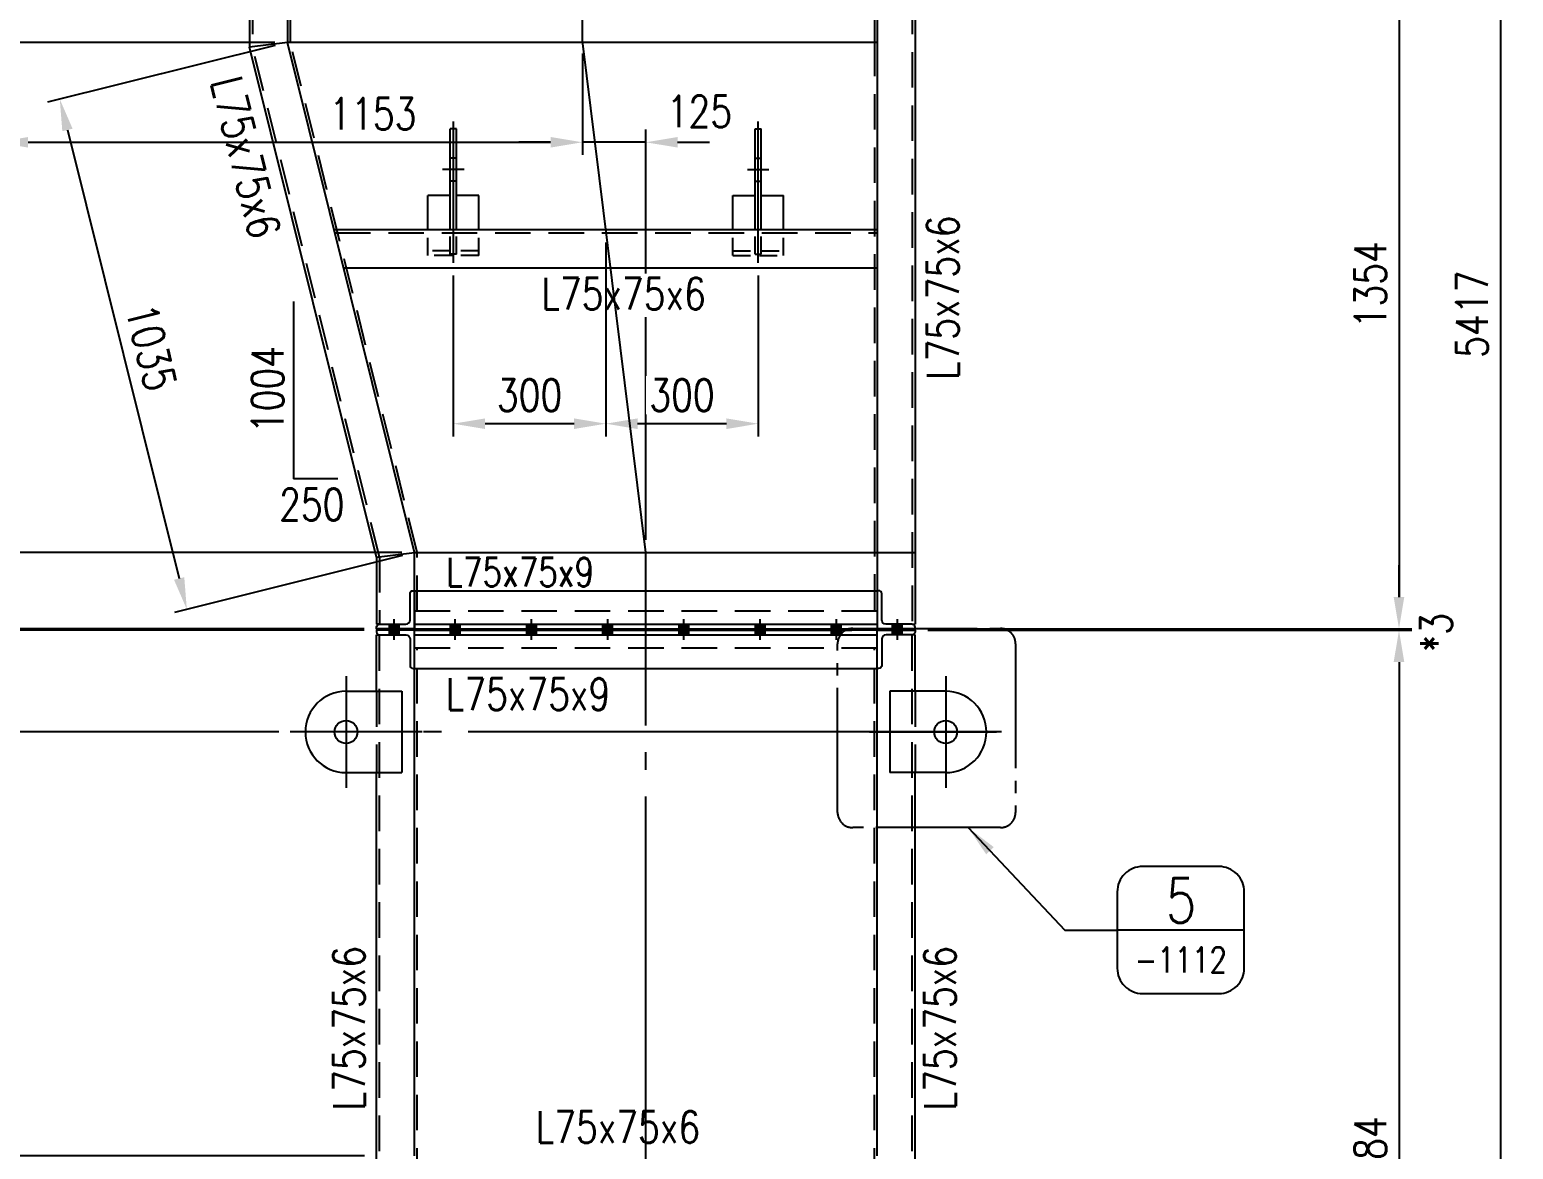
# Model space of a CAD drawing. Header units: millimetres. Extents: x 0 to 134087, y -49114 to 20834.
# Drawn here: x 5369 to 8289, y -40014 to -37811 of the extents above; entities that cross this region are included whole.
import ezdxf
from ezdxf.enums import TextEntityAlignment as Align

# ---------------------------------------------------------------- set-up
doc = ezdxf.new("R2010")
doc.units = ezdxf.units.MM
doc.header["$LTSCALE"] = 35
for name, pattern in [('JNK-CENTER', [34, 30, -1.5, 1, -1.5]), ('JNK-HIDDEN', [3, 2, -1]), ('PH2', [15, 10, -1, 1, -1, 1, -1])]:
    doc.linetypes.add(name, pattern=pattern)
for name, color, linetype in [('CEN-R', 1, 'JNK-CENTER'), ('CON-G', 3, 'Continuous'), ('CON-W', 7, 'Continuous'), ('CON-Y', 2, 'Continuous'), ('det', 2, 'PH2'), ('Dim-W', 7, 'Continuous'), ('HID-Y', 2, 'JNK-HIDDEN'), ('STL-OBJT', 7, 'Continuous'), ('TXTD-Y', 2, 'Continuous'), ('TXTN-G', 3, 'Continuous')]:
    doc.layers.add(name, color=color, linetype=linetype)
doc.styles.add('SIMPLEX', font='simplex.shx', dxfattribs={"width": 0.8})
doc.dimstyles.new('DIM25', dxfattribs={"dimscale": 25, "dimtxt": 2.5, "dimasz": 2.5, "dimexe": 1, "dimexo": 1, "dimgap": 1, "dimtad": 1, "dimdec": 1, "dimdsep": 46, "dimtxsty": 'SIMPLEX', "dimcen": 0, "dimclrt": 2, "dimazin": 2, "dimtfac": 1, "dimtdec": 1, "dimtix": 1, "dimtmove": 2, "dimatfit": 0, "dimfxl": 0.18, "dimtolj": 1, "dimtzin": 0, "dimarcsym": 0})

# ---------------------------------------------------------------- blocks, each defined once
blk = doc.blocks.new('*D2052')
at = {"layer": 'DEFPOINTS', "color": 0, "transparency": 16777216}
for p in [(5801.9, -37635.6), (4177.1, -37835.6), (5876.9, -37835.6)]:
    blk.add_point(p, dxfattribs=at)
at = {"layer": 'Dim-W', "color": 0, "lineweight": -2, "transparency": 16777216}
for p, q in [((5776.9, -37635.6), (4152.1, -37635.6)), ((4177.1, -37698.1), (4177.1, -37773.1)), ((5851.9, -37835.6), (4152.1, -37835.6))]:
    blk.add_line(p, q, dxfattribs=at)
at = {"layer": 'Dim-W', "color": 0, "transparency": 16777216}
for points in [[(4166.7, -37698.1), (4187.5, -37698.1), (4177.1, -37635.6)], [(4166.7, -37773.1), (4187.5, -37773.1), (4177.1, -37835.6)]]:
    blk.add_solid(points, dxfattribs=at)
at = {"layer": 'Dim-W', "color": 2, "transparency": 16777216, "insert": (4120.9, -37735.6), "char_height": 62.5, "attachment_point": 5, "rotation": 90, "style": 'SIMPLEX', "bg_fill": 3, "box_fill_scale": 1.1, "bg_fill_color": 256, "bg_fill_true_color": 13158600, "bg_fill_transparency": 0}
blk.add_mtext('\\A1;200', dxfattribs=at)
blk = doc.blocks.new('*D2053')
at = {"layer": 'DEFPOINTS', "color": 0, "transparency": 16777216}
for p in [(5876.9, -37835.6), (4177.1, -38839.6), (6126.9, -38839.6)]:
    blk.add_point(p, dxfattribs=at)
at = {"layer": 'Dim-W', "color": 0, "lineweight": -2, "transparency": 16777216}
for p, q in [((5851.9, -37835.6), (4152.1, -37835.6)), ((4177.1, -37898.1), (4177.1, -38777.1)), ((6101.9, -38839.6), (4152.1, -38839.6))]:
    blk.add_line(p, q, dxfattribs=at)
at = {"layer": 'Dim-W', "color": 0, "transparency": 16777216}
for points in [[(4166.7, -37898.1), (4187.5, -37898.1), (4177.1, -37835.6)], [(4166.7, -38777.1), (4187.5, -38777.1), (4177.1, -38839.6)]]:
    blk.add_solid(points, dxfattribs=at)
at = {"layer": 'Dim-W', "color": 2, "transparency": 16777216, "insert": (4120.9, -38337.6), "char_height": 62.5, "attachment_point": 5, "rotation": 90, "style": 'SIMPLEX', "bg_fill": 3, "box_fill_scale": 1.1, "bg_fill_color": 256, "bg_fill_true_color": 13158600, "bg_fill_transparency": 0}
blk.add_mtext('\\A1;1004', dxfattribs=at)
blk = doc.blocks.new('*D2058')
at = {"layer": 'DEFPOINTS', "color": 0, "transparency": 16777216}
for p in [(6124.1, -35659.6), (7126.9, -41076.6), (8263.9, -41076.6)]:
    blk.add_point(p, dxfattribs=at)
at = {"layer": 'Dim-W', "color": 0, "lineweight": -2, "transparency": 16777216}
for p, q in [((6149.1, -35659.6), (8288.9, -35659.6)), ((8263.9, -35722.1), (8263.9, -41014.1)), ((7151.9, -41076.6), (8288.9, -41076.6))]:
    blk.add_line(p, q, dxfattribs=at)
at = {"layer": 'Dim-W', "color": 0, "transparency": 16777216}
for points in [[(8253.4, -35722.1), (8274.3, -35722.1), (8263.9, -35659.6)], [(8253.4, -41014.1), (8274.3, -41014.1), (8263.9, -41076.6)]]:
    blk.add_solid(points, dxfattribs=at)
at = {"layer": 'Dim-W', "color": 2, "transparency": 16777216, "insert": (8207.6, -38370.6), "char_height": 62.5, "attachment_point": 5, "rotation": 90, "style": 'SIMPLEX', "bg_fill": 3, "box_fill_scale": 1.1, "bg_fill_color": 256, "bg_fill_true_color": 13158600, "bg_fill_transparency": 0}
blk.add_mtext('\\A1;5417', dxfattribs=at)
blk = doc.blocks.new('*D2059')
at = {"layer": 'DEFPOINTS', "color": 0, "transparency": 16777216}
for p in [(5876.9, -37835.6), (6126.9, -38839.6), (5678.6, -38951.3)]:
    blk.add_point(p, dxfattribs=at)
at = {"layer": 'Dim-W', "color": 0, "lineweight": -2, "transparency": 16777216}
for p, q in [((5852.7, -37841.7), (5404.3, -37953.3)), ((5443.7, -38007.9), (5663.5, -38890.6)), ((6102.7, -38845.7), (5654.3, -38957.3))]:
    blk.add_line(p, q, dxfattribs=at)
at = {"layer": 'Dim-W', "color": 0, "transparency": 16777216}
for points in [[(5453.8, -38005.4), (5433.6, -38010.4), (5428.6, -37947.3)], [(5673.6, -38888.1), (5653.4, -38893.1), (5678.6, -38951.3)]]:
    blk.add_solid(points, dxfattribs=at)
at = {"layer": 'Dim-W', "color": 2, "transparency": 16777216, "insert": (5608.2, -38435.7), "char_height": 62.5, "attachment_point": 5, "rotation": 283.9825, "style": 'SIMPLEX', "bg_fill": 3, "box_fill_scale": 1.1, "bg_fill_color": 256, "bg_fill_true_color": 13158600, "bg_fill_transparency": 0}
blk.add_mtext('\\A1;1035', dxfattribs=at)
blk = doc.blocks.new('*D2111')
at = {"layer": 'DEFPOINTS', "color": 0, "transparency": 16777216}
for p in [(6456.9, -37832.6), (6456.9, -38032.2), (6581.9, -38839.6)]:
    blk.add_point(p, dxfattribs=at)
at = {"layer": 'Dim-W', "color": 0, "lineweight": -2, "transparency": 16777216}
for p, q in [((6456.9, -37857.6), (6456.9, -38057.2)), ((6581.9, -38290.6), (6581.9, -38007.2)), ((6394.4, -38032.2), (6331.9, -38032.2)), ((6581.9, -38032.2), (6456.9, -38032.2)), ((6644.4, -38032.2), (6706.9, -38032.2)), ((6581.9, -38814.6), (6581.9, -38376.2))]:
    blk.add_line(p, q, dxfattribs=at)
at = {"layer": 'Dim-W', "color": 0, "transparency": 16777216}
blk.add_solid([(6394.4, -38021.8), (6394.4, -38042.6), (6456.9, -38032.2)], dxfattribs=at)
at = {"layer": 'Dim-W', "color": 2, "transparency": 16777216, "insert": (6687.3, -37971.5), "char_height": 62.5, "attachment_point": 5, "style": 'SIMPLEX', "bg_fill": 3, "box_fill_scale": 1.1, "bg_fill_color": 256, "bg_fill_true_color": 13158600, "bg_fill_transparency": 0}
blk.add_mtext('\\A1;125', dxfattribs=at)
at = {"layer": 'Dim-W', "color": 0, "transparency": 16777216}
blk.add_solid([(6644.4, -38021.8), (6644.4, -38042.6), (6581.9, -38032.2)], dxfattribs=at)
blk = doc.blocks.new('_DotSmall')
at = {"color": 0, "linetype": 'ByBlock', "const_width": 0.5}
blk.add_lwpolyline([(-0.0625, 0, 1), (0.0625, 0, 1)], format="xyb", close=True, dxfattribs=at)
blk = doc.blocks.new('*D2067')
at = {"layer": 'DEFPOINTS', "color": 0, "transparency": 16777216}
for p in [(4177.1, -38839.6), (4177.1, -38989.6), (6052.7, -38989.6)]:
    blk.add_point(p, dxfattribs=at)
at = {"layer": 'Dim-W', "color": 0, "lineweight": -2, "transparency": 16777216}
for p, q in [((4177.1, -38839.6), (4177.1, -38989.6)), ((6027.7, -38989.6), (4152.1, -38989.6))]:
    blk.add_line(p, q, dxfattribs=at)
at = {"layer": 'Dim-W', "color": 0, "lineweight": -2, "transparency": 16777216, "xscale": 62.5, "yscale": 62.5, "zscale": 62.5, "rotation": 270}
blk.add_blockref('_DotSmall', (4177.1, -38989.6), dxfattribs=at)
at = {"layer": 'Dim-W', "color": 2, "transparency": 16777216, "insert": (4120.9, -38914.6), "char_height": 62.5, "attachment_point": 5, "rotation": 90, "style": 'SIMPLEX'}
blk.add_mtext('\\A1;150', dxfattribs=at)
blk = doc.blocks.new('_None')
blk = doc.blocks.new('*D2068')
at = {"layer": 'DEFPOINTS', "color": 0, "transparency": 16777216}
for p in [(6052.7, -38992.6), (3977.1, -41076.6), (6041.8, -41076.6)]:
    blk.add_point(p, dxfattribs=at)
at = {"layer": 'Dim-W', "color": 0, "lineweight": -2, "transparency": 16777216}
for p, q in [((6027.7, -38992.6), (3952.1, -38992.6)), ((3977.1, -39055.1), (3977.1, -41014.1)), ((6016.8, -41076.6), (3952.1, -41076.6))]:
    blk.add_line(p, q, dxfattribs=at)
at = {"layer": 'Dim-W', "color": 0, "transparency": 16777216}
for points in [[(3966.7, -39055.1), (3987.5, -39055.1), (3977.1, -38992.6)], [(3966.7, -41014.1), (3987.5, -41014.1), (3977.1, -41076.6)]]:
    blk.add_solid(points, dxfattribs=at)
at = {"layer": 'Dim-W', "color": 2, "transparency": 16777216, "insert": (3920.9, -40034.6), "char_height": 62.5, "attachment_point": 5, "rotation": 90, "style": 'SIMPLEX', "bg_fill": 3, "box_fill_scale": 1.1, "bg_fill_color": 256, "bg_fill_true_color": 13158600, "bg_fill_transparency": 0}
blk.add_mtext('\\A1;2084', dxfattribs=at)
blk = doc.blocks.new('*D2069')
at = {"layer": 'DEFPOINTS', "color": 0, "transparency": 16777216}
for p in [(6052.7, -38992.6), (4177.1, -40026.6), (6053.5, -40026.6)]:
    blk.add_point(p, dxfattribs=at)
at = {"layer": 'Dim-W', "color": 0, "lineweight": -2, "transparency": 16777216}
for p, q in [((6027.7, -38992.6), (4152.1, -38992.6)), ((4177.1, -39055.1), (4177.1, -39964.1)), ((6028.5, -40026.6), (4152.1, -40026.6))]:
    blk.add_line(p, q, dxfattribs=at)
at = {"layer": 'Dim-W', "color": 0, "transparency": 16777216}
for points in [[(4166.7, -39055.1), (4187.5, -39055.1), (4177.1, -38992.6)], [(4166.7, -39964.1), (4187.5, -39964.1), (4177.1, -40026.6)]]:
    blk.add_solid(points, dxfattribs=at)
at = {"layer": 'Dim-W', "color": 2, "transparency": 16777216, "insert": (4120.9, -39509.6), "char_height": 62.5, "attachment_point": 5, "rotation": 90, "style": 'SIMPLEX', "bg_fill": 3, "box_fill_scale": 1.1, "bg_fill_color": 256, "bg_fill_true_color": 13158600, "bg_fill_transparency": 0}
blk.add_mtext('\\A1;1034', dxfattribs=at)
blk = doc.blocks.new('det-tag')
at = {"layer": 'CON-Y'}
blk.add_line((5, 0), (-5, 0), dxfattribs=at)
blk.add_lwpolyline([(-3, -5), (3, -5, 0.414214), (5, -3), (5, 3, 0.414214), (3, 5), (-3, 5, 0.414214), (-5, 3), (-5, -3, 0.414214)], format="xyb", close=True, dxfattribs=at)
at = {"layer": 'CON-G', "style": 'SIMPLEX', "width": 0.8}
blk.add_attdef('TAG', text='', height=3.5, dxfattribs=at).set_placement((0.02, 0.58), align=Align.CENTER)
at = {"layer": 'CON-Y', "style": 'SIMPLEX', "width": 0.8}
blk.add_attdef('-8888', text='', height=2, dxfattribs=at).set_placement((0, -3.34), align=Align.CENTER)
blk = doc.blocks.new('*D2073')
at = {"layer": 'DEFPOINTS', "color": 0, "transparency": 16777216}
for p in [(7111.9, -37635.6), (7111.9, -38989.6), (8063.9, -38989.6)]:
    blk.add_point(p, dxfattribs=at)
at = {"layer": 'Dim-W', "color": 0, "lineweight": -2, "transparency": 16777216}
for p, q in [((7136.9, -37635.6), (8088.9, -37635.6)), ((8063.9, -37698.1), (8063.9, -38927.1)), ((7136.9, -38989.6), (8088.9, -38989.6))]:
    blk.add_line(p, q, dxfattribs=at)
at = {"layer": 'Dim-W', "color": 0, "transparency": 16777216}
for points in [[(8053.4, -37698.1), (8074.3, -37698.1), (8063.9, -37635.6)], [(8053.4, -38927.1), (8074.3, -38927.1), (8063.9, -38989.6)]]:
    blk.add_solid(points, dxfattribs=at)
at = {"layer": 'Dim-W', "color": 2, "transparency": 16777216, "insert": (8007.6, -38312.6), "char_height": 62.5, "attachment_point": 5, "rotation": 90, "style": 'SIMPLEX', "bg_fill": 3, "box_fill_scale": 1.1, "bg_fill_color": 256, "bg_fill_true_color": 13158600, "bg_fill_transparency": 0}
blk.add_mtext('\\A1;1354', dxfattribs=at)
blk = doc.blocks.new('*D2074')
at = {"layer": 'DEFPOINTS', "color": 0, "transparency": 16777216}
for p in [(7111.9, -38992.6), (7126.9, -41076.6), (8063.9, -41076.6)]:
    blk.add_point(p, dxfattribs=at)
at = {"layer": 'Dim-W', "color": 0, "lineweight": -2, "transparency": 16777216}
for p, q in [((7136.9, -38992.6), (8088.9, -38992.6)), ((8063.9, -39055.1), (8063.9, -41014.1)), ((7151.9, -41076.6), (8088.9, -41076.6))]:
    blk.add_line(p, q, dxfattribs=at)
at = {"layer": 'Dim-W', "color": 0, "transparency": 16777216}
for points in [[(8053.4, -39055.1), (8074.3, -39055.1), (8063.9, -38992.6)], [(8053.4, -41014.1), (8074.3, -41014.1), (8063.9, -41076.6)]]:
    blk.add_solid(points, dxfattribs=at)
at = {"layer": 'Dim-W', "color": 2, "transparency": 16777216, "insert": (8007.6, -40034.6), "char_height": 62.5, "attachment_point": 5, "rotation": 90, "style": 'SIMPLEX', "bg_fill": 3, "box_fill_scale": 1.1, "bg_fill_color": 256, "bg_fill_true_color": 13158600, "bg_fill_transparency": 0}
blk.add_mtext('\\A1;2084', dxfattribs=at)
blk = doc.blocks.new('*D2075')
at = {"layer": 'DEFPOINTS', "color": 0, "transparency": 16777216}
for p in [(8063.9, -38989.6), (8063.9, -38992.6), (8063.9, -38992.6)]:
    blk.add_point(p, dxfattribs=at)
at = {"layer": 'Dim-W', "color": 0, "lineweight": -2, "transparency": 16777216}
for p, q in [((8063.9, -38927.1), (8063.9, -38864.6)), ((8063.9, -38989.6), (8063.9, -38992.6)), ((8063.9, -39055.1), (8063.9, -39117.6))]:
    blk.add_line(p, q, dxfattribs=at)
at = {"layer": 'Dim-W', "color": 0, "transparency": 16777216}
for points in [[(8053.4, -38927.1), (8074.3, -38927.1), (8063.9, -38989.6)], [(8053.4, -39055.1), (8074.3, -39055.1), (8063.9, -38992.6)]]:
    blk.add_solid(points, dxfattribs=at)
at = {"layer": 'Dim-W', "color": 2, "transparency": 16777216, "insert": (8137.1, -38997.1), "char_height": 62.5, "attachment_point": 5, "rotation": 90, "style": 'SIMPLEX', "bg_fill": 3, "box_fill_scale": 1.1, "bg_fill_color": 256, "bg_fill_true_color": 13158600, "bg_fill_transparency": 0}
blk.add_mtext('\\A1;*3', dxfattribs=at)
blk = doc.blocks.new('*D2076')
at = {"layer": 'DEFPOINTS', "color": 0, "transparency": 16777216}
for p in [(5801.9, -37635.6), (3977.1, -38989.6), (6051.9, -38989.6)]:
    blk.add_point(p, dxfattribs=at)
at = {"layer": 'Dim-W', "color": 0, "lineweight": -2, "transparency": 16777216}
for p, q in [((5776.9, -37635.6), (3952.1, -37635.6)), ((3977.1, -37698.1), (3977.1, -38927.1)), ((6026.9, -38989.6), (3952.1, -38989.6))]:
    blk.add_line(p, q, dxfattribs=at)
at = {"layer": 'Dim-W', "color": 0, "transparency": 16777216}
for points in [[(3966.7, -37698.1), (3987.5, -37698.1), (3977.1, -37635.6)], [(3966.7, -38927.1), (3987.5, -38927.1), (3977.1, -38989.6)]]:
    blk.add_solid(points, dxfattribs=at)
at = {"layer": 'Dim-W', "color": 2, "transparency": 16777216, "insert": (3920.9, -38312.6), "char_height": 62.5, "attachment_point": 5, "rotation": 90, "style": 'SIMPLEX', "bg_fill": 3, "box_fill_scale": 1.1, "bg_fill_color": 256, "bg_fill_true_color": 13158600, "bg_fill_transparency": 0}
blk.add_mtext('\\A1;1354', dxfattribs=at)
blk = doc.blocks.new('*D2077')
at = {"layer": 'DEFPOINTS', "color": 0, "transparency": 16777216}
for p in [(5759.5, -38992.6), (4377.1, -39192.6), (5884.8, -39192.6)]:
    blk.add_point(p, dxfattribs=at)
at = {"layer": 'Dim-W', "color": 0, "lineweight": -2, "transparency": 16777216}
for p, q in [((5734.5, -38992.6), (4352.1, -38992.6)), ((4377.1, -39055.1), (4377.1, -39130.1)), ((5859.8, -39192.6), (4352.1, -39192.6))]:
    blk.add_line(p, q, dxfattribs=at)
at = {"layer": 'Dim-W', "color": 0, "transparency": 16777216}
for points in [[(4366.7, -39055.1), (4387.5, -39055.1), (4377.1, -38992.6)], [(4366.7, -39130.1), (4387.5, -39130.1), (4377.1, -39192.6)]]:
    blk.add_solid(points, dxfattribs=at)
at = {"layer": 'Dim-W', "color": 2, "transparency": 16777216, "insert": (4320.9, -39092.6), "char_height": 62.5, "attachment_point": 5, "rotation": 90, "style": 'SIMPLEX', "bg_fill": 3, "box_fill_scale": 1.1, "bg_fill_color": 256, "bg_fill_true_color": 13158600, "bg_fill_transparency": 0}
blk.add_mtext('\\A1;200', dxfattribs=at)
blk = doc.blocks.new('A$C103F429F')
at = {"layer": 'CEN-R'}
for p, q in [((50, 0), (50, 278.5)), ((29, 183.5), (71, 183.5))]:
    blk.add_line(p, q, dxfattribs=at)
at = {"layer": 'CON-G'}
for p, q in [((44, 66.5), (44, 263.5)), ((44, 263.5), (56, 263.5)), ((56, 66.5), (56, 263.5)), ((0, 132.8), (44, 132.8)), ((0, 66.5), (0, 132.8)), ((56, 132.8), (100, 132.8)), ((100, 66.5), (100, 132.8))]:
    blk.add_line(p, q, dxfattribs=at)
at = {"layer": 'HID-Y'}
for p, q in [((44, 206), (56, 206)), ((44, 161), (56, 161)), ((44, 17.2), (56, 17.2))]:
    blk.add_line(p, q, dxfattribs=at)
at = {"layer": 'HID-Y', "ltscale": 0.5}
for p, q in [((0, 14.4), (0, 66.5)), ((44, 17.2), (44, 66.5)), ((56, 17.2), (56, 66.5)), ((100, 14.4), (100, 66.5)), ((0, 23.6), (44, 23.6)), ((0, 14.4), (100, 14.4)), ((56, 23.6), (100, 23.6))]:
    blk.add_line(p, q, dxfattribs=at)
blk = doc.blocks.new('*D2080')
at = {"layer": 'DEFPOINTS', "color": 0, "transparency": 16777216}
for p in [(6503, -38204.1), (6803, -38269.5), (6503, -38586)]:
    blk.add_point(p, dxfattribs=at)
at = {"layer": 'Dim-W', "color": 0, "lineweight": -2, "transparency": 16777216}
for p, q in [((6503, -38229.1), (6503, -38611)), ((6803, -38294.5), (6803, -38611)), ((6740.5, -38586), (6565.5, -38586))]:
    blk.add_line(p, q, dxfattribs=at)
at = {"layer": 'Dim-W', "color": 0, "transparency": 16777216}
for points in [[(6565.5, -38575.6), (6565.5, -38596.5), (6503, -38586)], [(6740.5, -38575.6), (6740.5, -38596.5), (6803, -38586)]]:
    blk.add_solid(points, dxfattribs=at)
at = {"layer": 'Dim-W', "color": 2, "transparency": 16777216, "insert": (6653, -38529.8), "char_height": 62.5, "attachment_point": 5, "style": 'SIMPLEX', "bg_fill": 3, "box_fill_scale": 1.1, "bg_fill_color": 256, "bg_fill_true_color": 13158600, "bg_fill_transparency": 0}
blk.add_mtext('\\A1;300', dxfattribs=at)
blk = doc.blocks.new('*D2081')
at = {"layer": 'DEFPOINTS', "color": 0, "transparency": 16777216}
for p in [(6203, -38269.5), (6203, -38586), (6503, -38586)]:
    blk.add_point(p, dxfattribs=at)
at = {"layer": 'Dim-W', "color": 0, "lineweight": -2, "transparency": 16777216}
for p, q in [((6203, -38294.5), (6203, -38611)), ((6440.5, -38586), (6265.5, -38586))]:
    blk.add_line(p, q, dxfattribs=at)
at = {"layer": 'Dim-W', "color": 0, "transparency": 16777216}
for points in [[(6265.5, -38575.6), (6265.5, -38596.5), (6203, -38586)], [(6440.5, -38575.6), (6440.5, -38596.5), (6503, -38586)]]:
    blk.add_solid(points, dxfattribs=at)
at = {"layer": 'Dim-W', "color": 2, "transparency": 16777216, "insert": (6353, -38529.8), "char_height": 62.5, "attachment_point": 5, "style": 'SIMPLEX', "bg_fill": 3, "box_fill_scale": 1.1, "bg_fill_color": 256, "bg_fill_true_color": 13158600, "bg_fill_transparency": 0}
blk.add_mtext('\\A1;300', dxfattribs=at)
blk = doc.blocks.new('*D2087')
at = {"layer": 'DEFPOINTS', "color": 0, "transparency": 16777216}
for p in [(5303.9, -37557.3), (6456.9, -38032.2), (6456.9, -38032.2)]:
    blk.add_point(p, dxfattribs=at)
at = {"layer": 'Dim-W', "color": 0, "lineweight": -2, "transparency": 16777216}
for p, q in [((5303.9, -37582.3), (5303.9, -38057.2)), ((5366.4, -38032.2), (6394.4, -38032.2))]:
    blk.add_line(p, q, dxfattribs=at)
at = {"layer": 'Dim-W', "color": 0, "transparency": 16777216}
for points in [[(5366.4, -38021.8), (5366.4, -38042.6), (5303.9, -38032.2)], [(6394.4, -38021.8), (6394.4, -38042.6), (6456.9, -38032.2)]]:
    blk.add_solid(points, dxfattribs=at)
at = {"layer": 'Dim-W', "color": 2, "transparency": 16777216, "insert": (6044.7, -37976), "char_height": 62.5, "attachment_point": 5, "style": 'SIMPLEX', "bg_fill": 3, "box_fill_scale": 1.1, "bg_fill_color": 256, "bg_fill_true_color": 13158600, "bg_fill_transparency": 0}
blk.add_mtext('\\A1;1153', dxfattribs=at)

msp = doc.modelspace()

# ---------------------------------------------------------------- hatches: boundary and pattern name
at = {"layer": 'CON-W'}
h = msp.add_hatch(color=256, dxfattribs=at)
h.paths.add_polyline_path([(6096.4353, -38980.6369), (6077.4353, -38980.6369), (6077.4353, -38989.6369), (6096.4353, -38989.6369)])
h.paths.add_polyline_path([(6096.4353, -38992.6369), (6077.4353, -38992.6369), (6077.4353, -39001.6369), (6096.4353, -39001.6369)])

# ---------------------------------------------------------------- linework, layer by layer
at = {"layer": 'CEN-R'}
for p, q in [((6456.9353, -37832.6369), (6456.9353, -36810.1764)), ((6581.9353, -38839.6369), (6456.9353, -37832.6369)), ((6581.9353, -41559.6369), (6581.9353, -38839.6369))]:
    msp.add_line(p, q, dxfattribs=at)
at = {"layer": 'CON-G'}
for p, q in [((5801.9353, -37644.6369), (5801.9353, -37844.8342)), ((7111.9353, -37644.6369), (7111.9353, -38980.6369)), ((5876.9353, -37710.6369), (5876.9353, -37835.6369)), ((5876.9353, -37835.6369), (5801.9353, -37844.8342)), ((7036.9353, -37835.6369), (5876.9353, -37835.6369)), ((6126.9353, -38839.6369), (5876.9353, -37835.6369)), ((6051.9353, -38848.8342), (5801.9353, -37844.8342)), ((6101.9353, -39112.6369), (6101.9353, -39272.6369))]:
    msp.add_line(p, q, dxfattribs=at)
msp.add_lwpolyline([(7036.9353, -37670.6369), (7036.9353, -37832.6369), (7036.9353, -38914.6369)], dxfattribs=at)
at = {"layer": 'HID-Y'}
for p, q in [((5807.9353, -37644.6369), (5807.9353, -37844.0984)), ((7105.9353, -37644.6369), (7105.9353, -38980.6369)), ((5881.9353, -37670.6369), (5881.9353, -37835.0238)), ((6131.9353, -38839.0238), (5881.9353, -37835.0238)), ((6057.9353, -38848.0984), (5807.9353, -37844.0984)), ((6077.4353, -38989.6369), (6077.4353, -38980.6369)), ((6077.4353, -39001.6369), (6077.4353, -38992.6369)), ((6096.4353, -38989.6369), (6096.4353, -38980.6369)), ((6096.4353, -39001.6369), (6096.4353, -38992.6369))]:
    msp.add_line(p, q, dxfattribs=at)
msp.add_lwpolyline([(7031.9353, -37670.6369), (7031.9353, -37832.3168), (7031.9353, -38954.6369)], dxfattribs=at)

# ---------------------------------------------------------------- next in the draw order: dimensions: what is measured, and where the dimension line sits
at = {"layer": 'Dim-W'}
dim = msp.add_linear_dim(base=(4177.1207, -37835.6369), p1=(5801.9353, -37635.6369), p2=(5876.9353, -37835.6369), angle=90, dimstyle='DIM25', override={"dimdec": 0, "dimadec": 1, "dimazin": 3, "dimtdec": 0, "dimtix": 0, "dimtfill": 1}, dxfattribs=at)
dim.commit()
dim.dimension.update_dxf_attribs({"geometry": '*D2052', "text_midpoint": (4120.8707, -37735.6369)})

# ---------------------------------------------------------------- next in the draw order: dimensions: what is measured, and where the dimension line sits
dim = msp.add_linear_dim(base=(4177.1207, -38839.6369), p1=(5876.9353, -37835.6369), p2=(6126.9353, -38839.6369), angle=90, dimstyle='DIM25', override={"dimdec": 0, "dimadec": 1, "dimazin": 3, "dimtdec": 0, "dimtix": 0, "dimtfill": 1}, dxfattribs=at)
dim.commit()
dim.dimension.update_dxf_attribs({"geometry": '*D2053', "text_midpoint": (4120.8707, -38337.6369)})

# ---------------------------------------------------------------- next in the draw order: dimensions: what is measured, and where the dimension line sits
dim = msp.add_linear_dim(base=(8263.861, -41076.6369), p1=(6124.0914, -35659.6369), p2=(7126.9353, -41076.6369), angle=90, dimstyle='DIM25', override={"dimdec": 0, "dimadec": 1, "dimazin": 3, "dimtdec": 0, "dimtix": 0, "dimtmove": 0, "dimtfill": 1}, dxfattribs=at)
dim.commit()
dim.dimension.update_dxf_attribs({"geometry": '*D2058', "text_midpoint": (8263.861, -38370.6369), "dimtype": 160})

# ---------------------------------------------------------------- next in the draw order: hatches: boundary and pattern name
at = {"layer": 'CON-W'}
h = msp.add_hatch(color=256, dxfattribs=at)
h.paths.add_polyline_path([(6216.4353, -38980.6369), (6197.4353, -38980.6369), (6197.4353, -38989.6369), (6216.4353, -38989.6369)])
h.paths.add_polyline_path([(6216.4353, -38992.6369), (6197.4353, -38992.6369), (6197.4353, -39001.6369), (6216.4353, -39001.6369)])
h = msp.add_hatch(color=256, dxfattribs=at)
h.paths.add_polyline_path([(6366.4353, -38980.6369), (6347.4353, -38980.6369), (6347.4353, -38989.6369), (6366.4353, -38989.6369)])
h.paths.add_polyline_path([(6366.4353, -38992.6369), (6347.4353, -38992.6369), (6347.4353, -39001.6369), (6366.4353, -39001.6369)])
h = msp.add_hatch(color=256, dxfattribs=at)
h.paths.add_polyline_path([(6516.4353, -38980.6369), (6497.4353, -38980.6369), (6497.4353, -38989.6369), (6516.4353, -38989.6369)])
h.paths.add_polyline_path([(6516.4353, -38992.6369), (6497.4353, -38992.6369), (6497.4353, -39001.6369), (6516.4353, -39001.6369)])
h = msp.add_hatch(color=256, dxfattribs=at)
h.paths.add_polyline_path([(6647.4353, -38980.6369), (6666.4353, -38980.6369), (6666.4353, -38989.6369), (6647.4353, -38989.6369)])
h.paths.add_polyline_path([(6647.4353, -38992.6369), (6666.4353, -38992.6369), (6666.4353, -39001.6369), (6647.4353, -39001.6369)])
h = msp.add_hatch(color=256, dxfattribs=at)
h.paths.add_polyline_path([(6797.4353, -38980.6369), (6816.4353, -38980.6369), (6816.4353, -38989.6369), (6797.4353, -38989.6369)])
h.paths.add_polyline_path([(6797.4353, -38992.6369), (6816.4353, -38992.6369), (6816.4353, -39001.6369), (6797.4353, -39001.6369)])
h = msp.add_hatch(color=256, dxfattribs=at)
h.paths.add_polyline_path([(6947.4353, -38980.6369), (6966.4353, -38980.6369), (6966.4353, -38989.6369), (6947.4353, -38989.6369)])
h.paths.add_polyline_path([(6947.4353, -38992.6369), (6966.4353, -38992.6369), (6966.4353, -39001.6369), (6947.4353, -39001.6369)])
h = msp.add_hatch(color=256, dxfattribs=at)
h.paths.add_polyline_path([(7067.4353, -38980.6369), (7086.4353, -38980.6369), (7086.4353, -38989.6369), (7067.4353, -38989.6369)])
h.paths.add_polyline_path([(7067.4353, -38992.6369), (7086.4353, -38992.6369), (7086.4353, -39001.6369), (7067.4353, -39001.6369)])

# ---------------------------------------------------------------- next in the draw order: linework, layer by layer
at = {"layer": 'CEN-R'}
for p, q in [((6206.9353, -39011.6369), (6206.9353, -38970.6369)), ((6356.9353, -39011.6369), (6356.9353, -38970.6369)), ((6506.9353, -39011.6369), (6506.9353, -38970.6369)), ((6656.9353, -39011.6369), (6656.9353, -38970.6369)), ((6806.9353, -39011.6369), (6806.9353, -38970.6369)), ((6956.9353, -39011.6369), (6956.9353, -38970.6369)), ((7076.9353, -39011.6369), (7076.9353, -38970.6369)), ((7171.9353, -39082.6369), (7171.9353, -39302.6369)), ((7021.9353, -39192.6369), (7271.9353, -39192.6369))]:
    msp.add_line(p, q, dxfattribs=at)
at = {"layer": 'CON-G'}
for p, q in [((6126.9353, -38980.6369), (7036.9353, -38980.6369)), ((6126.9353, -38989.6369), (7036.9353, -38989.6369)), ((7036.9353, -38992.6369), (6126.9353, -38992.6369)), ((6126.9353, -38992.6369), (6986.9353, -38992.6369)), ((6126.9353, -39001.6369), (7036.9353, -39001.6369)), ((7105.9353, -38980.6369), (7111.9353, -38980.6369)), ((7111.9353, -39001.6369), (7105.9353, -39001.6369)), ((7111.9353, -39112.6369), (7111.9353, -39001.6369)), ((6126.9353, -40026.6369), (6126.9353, -39027.6369)), ((7036.9353, -40026.6369), (7036.9353, -39027.6369)), ((6126.9353, -39067.6369), (7036.9353, -39067.6369)), ((7061.9353, -39112.6369), (7061.9353, -39272.6369)), ((7171.9353, -39112.6369), (7061.9353, -39112.6369)), ((7171.9353, -39272.6369), (7061.9353, -39272.6369)), ((7111.9353, -41067.6369), (7111.9353, -39272.6369))]:
    msp.add_line(p, q, dxfattribs=at)
for points in [[(7036.9353, -38989.6369), (7111.9353, -38989.6369), (7111.9353, -38986.6369, 0.414213562), (7105.9353, -38980.6369), (7054.4353, -38980.6369, -0.414213562), (7045.9353, -38972.1369), (7045.9353, -38920.6369, 0.414213562), (7039.9353, -38914.6369), (7036.9353, -38914.6369)], [(7036.9353, -38992.6369), (7111.9353, -38992.6369), (7111.9353, -38995.6369, -0.414213562), (7105.9353, -39001.6369), (7054.4353, -39001.6369, 0.414213562), (7045.9353, -39010.1369), (7045.9353, -39061.6369, -0.414213562), (7039.9353, -39067.6369), (7036.9353, -39067.6369)]]:
    msp.add_lwpolyline(points, format="xyb", close=True, dxfattribs=at)
msp.add_circle((7171.9353, -39192.6369), 22.5, dxfattribs=at)
msp.add_arc((7171.9353, -39192.6369), 80, 270, 90, dxfattribs=at)
at = {"layer": 'det', "ltscale": 0.7}
msp.add_lwpolyline([(6989.0694, -38989.069), (7279.5098, -38989.069, -0.414213562), (7309.5098, -39019.069), (7309.5098, -39350.9479, -0.414213562), (7279.5098, -39380.9479), (6989.0694, -39380.9479, -0.414213562), (6959.0694, -39350.9479), (6959.0694, -39019.069, -0.414213562)], format="xyb", close=True, dxfattribs=at)
at = {"layer": 'HID-Y'}
for p, q in [((6197.4353, -38989.6369), (6197.4353, -38980.6369)), ((6197.4353, -39001.6369), (6197.4353, -38992.6369)), ((6216.4353, -38989.6369), (6216.4353, -38980.6369)), ((6216.4353, -39001.6369), (6216.4353, -38992.6369)), ((6347.4353, -38989.6369), (6347.4353, -38980.6369)), ((6347.4353, -39001.6369), (6347.4353, -38992.6369)), ((6366.4353, -38989.6369), (6366.4353, -38980.6369)), ((6366.4353, -39001.6369), (6366.4353, -38992.6369)), ((6497.4353, -38989.6369), (6497.4353, -38980.6369)), ((6497.4353, -39001.6369), (6497.4353, -38992.6369)), ((6516.4353, -38989.6369), (6516.4353, -38980.6369)), ((6516.4353, -39001.6369), (6516.4353, -38992.6369)), ((6647.4353, -38989.6369), (6647.4353, -38980.6369)), ((6647.4353, -39001.6369), (6647.4353, -38992.6369)), ((6666.4353, -38989.6369), (6666.4353, -38980.6369)), ((6666.4353, -39001.6369), (6666.4353, -38992.6369)), ((6797.4353, -38989.6369), (6797.4353, -38980.6369)), ((6797.4353, -39001.6369), (6797.4353, -38992.6369)), ((6816.4353, -38989.6369), (6816.4353, -38980.6369)), ((6816.4353, -39001.6369), (6816.4353, -38992.6369)), ((6947.4353, -38989.6369), (6947.4353, -38980.6369)), ((6947.4353, -39001.6369), (6947.4353, -38992.6369)), ((6966.4353, -38989.6369), (6966.4353, -38980.6369)), ((6966.4353, -39001.6369), (6966.4353, -38992.6369)), ((7067.4353, -38989.6369), (7067.4353, -38980.6369)), ((7067.4353, -39001.6369), (7067.4353, -38992.6369)), ((7086.4353, -38989.6369), (7086.4353, -38980.6369)), ((7086.4353, -39001.6369), (7086.4353, -38992.6369)), ((7105.9353, -41067.6369), (7105.9353, -39001.6369)), ((7036.9353, -39027.6369), (6126.9353, -39027.6369)), ((6131.9353, -41026.6369), (6131.9353, -39027.6369)), ((7031.9353, -41026.6369), (7031.9353, -39027.6369)), ((7111.9353, -39112.6369), (7111.9353, -39272.6369))]:
    msp.add_line(p, q, dxfattribs=at)

# ---------------------------------------------------------------- next in the draw order: block references
at = {"layer": 'CON-G', "xscale": -1}
msp.add_blockref('A$C103F429F', (6253.0431, -38269.5254), dxfattribs=at)
at = {"layer": 'det', "ltscale": 0.7}
ref = msp.add_blockref('det-tag', (7634.4224, -39582.4978), dxfattribs=dict(at, xscale=25, yscale=25, zscale=25))
ref.add_attrib('TAG', '5', dxfattribs={"layer": 'TXTN-G', "height": 87.5, "style": 'SIMPLEX', "width": 0.8}).set_placement((7635.0058, -39567.9978), align=Align.CENTER)
ref.add_attrib('-8888', '-1112', dxfattribs={"layer": 'TXTD-Y', "height": 50, "style": 'SIMPLEX', "width": 0.8}).set_placement((7634.4224, -39665.9978), align=Align.CENTER)

# ---------------------------------------------------------------- next in the draw order: texts
at = {"layer": 'CON-Y', "style": 'SIMPLEX', "width": 0.8}
for p in [(7197.5301, -38500.031), (7191.8704, -39937.4436)]:
    msp.add_text('L75x75x6', height=62.5, rotation=90, dxfattribs=at).set_placement(p)
for s, p in [('L75x75x9', (6188.3884, -39149.4435)), ('L75x75x6', (6365.1073, -40001.4192))]:
    msp.add_text(s, height=62.5, dxfattribs=at).set_placement(p)

# ---------------------------------------------------------------- next in the draw order: dimensions: what is measured, and where the dimension line sits
at = {"layer": 'Dim-W'}
dim = msp.add_aligned_dim(p1=(5876.9353, -37835.6369), p2=(6126.9353, -38839.6369), distance=-462.0424, dimstyle='DIM25', override={"dimdec": 0, "dimadec": 1, "dimazin": 3, "dimtdec": 0, "dimtix": 0, "dimtfill": 1}, dxfattribs=at)
dim.commit()
dim.dimension.update_dxf_attribs({"geometry": '*D2059', "text_midpoint": (5608.1667, -38435.6869)})
dim = msp.add_linear_dim(base=(6456.9353, -38032.2306), p1=(6581.9353, -38839.6369), p2=(6456.9353, -37832.6369), angle=180, dimstyle='DIM25', override={"dimdec": 3, "dimtdec": 3, "dimtix": 0, "dimatfit": 2, "dimtfill": 1}, dxfattribs=at)
dim.commit()
dim.dimension.update_dxf_attribs({"geometry": '*D2111', "text_midpoint": (6687.3414, -37971.5229), "dimtype": 160})

# ---------------------------------------------------------------- next in the draw order: leaders
at = {"layer": 'STL-OBJT'}
msp.add_leader([(7216.206, -39380.9479), (7406.132, -39582.4978), (7509.4224, -39582.4978)], dimstyle='DIM25', dxfattribs=at)

# ---------------------------------------------------------------- next in the draw order: linework, layer by layer
at = {"layer": 'CEN-R'}
for p, q in [((6581.9353, -41559.6369), (6581.9353, -38839.6369)), ((6086.9353, -39011.6369), (6086.9353, -38970.6369))]:
    msp.add_line(p, q, dxfattribs=at)
at = {"layer": 'CON-G'}
for p, q in [((5968.6794, -38204.0812), (7036.9353, -38204.0812)), ((5987.3547, -38279.0812), (7036.9353, -38279.0812)), ((6051.9353, -38848.8342), (6126.9353, -38839.6369)), ((6126.9353, -38989.6369), (6126.9353, -38839.6369)), ((6126.9353, -38839.6369), (7111.9353, -38839.6369)), ((6126.9353, -38914.6369), (7036.9353, -38914.6369))]:
    msp.add_line(p, q, dxfattribs=at)
at = {"layer": 'HID-Y'}
for p, q in [((5970.1734, -38210.0812), (7036.9353, -38210.0812)), ((6131.9353, -38954.6369), (6131.9353, -38839.0238)), ((7036.9353, -38954.6369), (6126.9353, -38954.6369))]:
    msp.add_line(p, q, dxfattribs=at)
at = {"layer": 'STL-OBJT'}
for p in [(5888.6238, -38345.4386), (5975.5088, -38694.3686)]:
    msp.add_line(p, (5888.6238, -38694.3686), dxfattribs=at)

# ---------------------------------------------------------------- next in the draw order: block references
at = {"layer": 'CON-G'}
msp.add_blockref('A$C103F429F', (6753.043, -38269.5254), dxfattribs=at)

# ---------------------------------------------------------------- next in the draw order: texts
at = {"layer": 'CON-Y', "style": 'SIMPLEX', "width": 0.8}
for s, rotation, p in [('L75x75x6', 283.9825203, (5725.0436, -37912.1096)), ('1004', 90, (5868.8993, -38604.5659))]:
    msp.add_text(s, height=62.5, rotation=rotation, dxfattribs=at).set_placement(p)
for s, height, p in [('L75x75x6', 62.5, (6376.3027, -38361.4177)), ('250', 62.5, (5860.2121, -38776.3437)), ('L75x75x9', 56.25, (6189.0129, -38906.1226))]:
    msp.add_text(s, height=height, dxfattribs=at).set_placement(p)

# ---------------------------------------------------------------- next in the draw order: dimensions: what is measured, and where the dimension line sits
at = {"layer": 'Dim-W'}
dim = msp.add_linear_dim(base=(4177.1207, -38989.6369), p1=(4177.1207, -38839.6369), p2=(6052.6818, -38989.6369), angle=90, dimstyle='DIM25', override={"dimdec": 0, "dimblk1": 'None', "dimblk2": 'DotSmall', "dimsah": 1, "dimtdec": 0, "dimtmove": 0, "dimatfit": 2}, dxfattribs=at)
dim.commit()
dim.dimension.update_dxf_attribs({"geometry": '*D2067', "text_midpoint": (4177.1207, -38914.6369), "dimtype": 160})

# ---------------------------------------------------------------- next in the draw order: dimensions: what is measured, and where the dimension line sits
for base, p1, p2, angle, override, picture, middle in [((8063.861, -38989.6369), (7111.9353, -37635.6369), (7111.9353, -38989.6369), 90, {"dimdec": 3, "dimtdec": 3, "dimtix": 0, "dimatfit": 2, "dimtfill": 1}, '*D2073', (8007.611, -38312.6369)), ((6503.0431, -38586.0456), (6803.0431, -38269.5254), (6503.0431, -38204.0812), 180, {"dimdec": 3, "dimtdec": 3, "dimtix": 0, "dimatfit": 2, "dimtfill": 1}, '*D2080', (6653.0431, -38529.7956)), ((3977.1207, -41076.6369), (6052.6818, -38992.6369), (6041.7561, -41076.6369), 90, {"dimdec": 0, "dimtdec": 0, "dimtix": 0, "dimatfit": 2, "dimtfill": 1}, '*D2068', (3920.8707, -40034.6369))]:
    dim = msp.add_linear_dim(base=base, p1=p1, p2=p2, angle=angle, dimstyle='DIM25', override=override, dxfattribs=at)
    dim.commit()
    dim.dimension.update_dxf_attribs({"geometry": picture, "text_midpoint": middle})

# ---------------------------------------------------------------- next in the draw order: dimensions: what is measured, and where the dimension line sits
for base, p1, p2, angle, override, picture, middle in [((6203.0431, -38586.0456), (6503.0431, -38586.0456), (6203.0431, -38269.5254), 180, {"dimdec": 3, "dimtdec": 3, "dimtix": 0, "dimatfit": 2, "dimtfill": 1}, '*D2081', (6353.0431, -38529.7956)), ((4177.1207, -40026.6369), (6052.6818, -38992.6369), (6053.4957, -40026.6369), 90, {"dimdec": 0, "dimtdec": 0, "dimtix": 0, "dimatfit": 2, "dimtfill": 1}, '*D2069', (4120.8707, -39509.6369))]:
    dim = msp.add_linear_dim(base=base, p1=p1, p2=p2, angle=angle, dimstyle='DIM25', override=override, dxfattribs=at)
    dim.commit()
    dim.dimension.update_dxf_attribs({"geometry": picture, "text_midpoint": middle})

# ---------------------------------------------------------------- next in the draw order: linework, layer by layer
at = {"layer": 'CEN-R'}
for p, q in [((5991.9353, -39082.6369), (5991.9353, -39302.6369)), ((7281.9353, -39192.6369), (5881.9353, -39192.6369)), ((6141.9353, -39192.6369), (5891.9353, -39192.6369))]:
    msp.add_line(p, q, dxfattribs=at)
at = {"layer": 'CON-G'}
for p, q in [((6051.9353, -38848.8342), (6051.9353, -38980.6369)), ((6057.9353, -38980.6369), (6051.9353, -38980.6369)), ((6051.9353, -39112.6369), (6051.9353, -39001.6369)), ((6051.9353, -39001.6369), (6057.9353, -39001.6369)), ((5991.9353, -39112.6369), (6101.9353, -39112.6369)), ((5991.9353, -39272.6369), (6101.9353, -39272.6369)), ((6051.9353, -41067.6369), (6051.9353, -39272.6369))]:
    msp.add_line(p, q, dxfattribs=at)
for points in [[(6126.9353, -38989.6369), (6051.9353, -38989.6369), (6051.9353, -38986.6369, -0.414213562), (6057.9353, -38980.6369), (6109.4353, -38980.6369, 0.414213562), (6117.9353, -38972.1369), (6117.9353, -38920.6369, -0.414213562), (6123.9353, -38914.6369), (6126.9353, -38914.6369)], [(6126.9353, -38992.6369), (6051.9353, -38992.6369), (6051.9353, -38995.6369, 0.414213562), (6057.9353, -39001.6369), (6109.4353, -39001.6369, -0.414213562), (6117.9353, -39010.1369), (6117.9353, -39061.6369, 0.414213562), (6123.9353, -39067.6369), (6126.9353, -39067.6369)]]:
    msp.add_lwpolyline(points, format="xyb", close=True, dxfattribs=at)
msp.add_circle((5991.9353, -39192.6369), 22.5, dxfattribs=at)
msp.add_arc((5991.9353, -39192.6369), 80, 90, 270, dxfattribs=at)
at = {"layer": 'HID-Y'}
for p, q in [((6057.9353, -38848.0984), (6057.9353, -38980.6369)), ((6057.9353, -41067.6369), (6057.9353, -39001.6369)), ((6051.9353, -39112.6369), (6051.9353, -39272.6369))]:
    msp.add_line(p, q, dxfattribs=at)

# ---------------------------------------------------------------- next in the draw order: texts
at = {"layer": 'CON-Y', "style": 'SIMPLEX', "width": 0.8}
msp.add_text('L75x75x6', height=62.5, rotation=90, dxfattribs=at).set_placement((6028.8404, -39937.4436))

# ---------------------------------------------------------------- next in the draw order: dimensions: what is measured, and where the dimension line sits
at = {"layer": 'Dim-W'}
for base, p1, p2, picture, middle in [((3977.1207, -38989.6369), (5801.9353, -37635.6369), (6051.9353, -38989.6369), '*D2076', (3920.8707, -38312.6369)), ((8063.861, -41076.6369), (7111.9353, -38992.6369), (7126.9353, -41076.6369), '*D2074', (8007.611, -40034.6369))]:
    dim = msp.add_linear_dim(base=base, p1=p1, p2=p2, angle=90, dimstyle='DIM25', override={"dimdec": 3, "dimtdec": 3, "dimtix": 0, "dimatfit": 2, "dimtfill": 1}, dxfattribs=at)
    dim.commit()
    dim.dimension.update_dxf_attribs({"geometry": picture, "text_midpoint": middle})

# ---------------------------------------------------------------- next in the draw order: dimensions: what is measured, and where the dimension line sits
dim = msp.add_linear_dim(base=(6456.9353, -38032.2306), p1=(5303.9353, -37557.3154), p2=(6456.9353, -38032.2306), dimstyle='DIM25', override={"dimdec": 0, "dimtdec": 0, "dimtix": 0, "dimatfit": 2, "dimtfill": 1}, dxfattribs=at)
dim.commit()
dim.dimension.update_dxf_attribs({"geometry": '*D2087', "text_midpoint": (6044.6503, -37975.9806), "dimtype": 160})
dim = msp.add_linear_dim(base=(8063.861, -38992.6369), p1=(8063.861, -38989.6369), p2=(8063.861, -38992.6369), angle=90, text='*<>', dimstyle='DIM25', override={"dimdec": 0, "dimadec": 1, "dimazin": 3, "dimtdec": 0, "dimtix": 0, "dimtfill": 1}, dxfattribs=at)
dim.commit()
dim.dimension.update_dxf_attribs({"geometry": '*D2075', "text_midpoint": (8137.0886, -38997.0904), "dimtype": 160})
dim = msp.add_linear_dim(base=(4377.1207, -39192.6369), p1=(5759.5309, -38992.6369), p2=(5884.7674, -39192.6369), angle=90, dimstyle='DIM25', override={"dimdec": 0, "dimtdec": 0, "dimtix": 0, "dimatfit": 2, "dimtfill": 1}, dxfattribs=at)
dim.commit()
dim.dimension.update_dxf_attribs({"geometry": '*D2077', "text_midpoint": (4320.8707, -39092.6369)})

doc.saveas('drawing.dxf')
